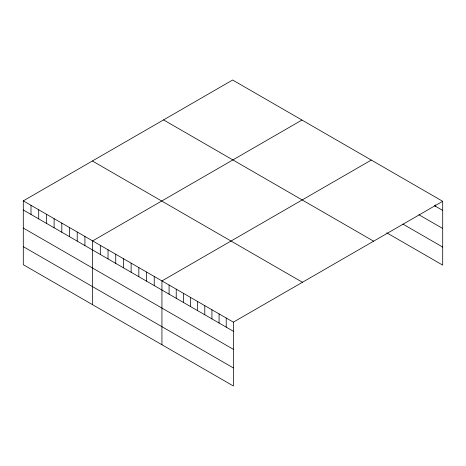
<?xml version="1.0" encoding="UTF-8"?>
<svg xmlns="http://www.w3.org/2000/svg" width="466" height="466" viewBox="0 0 466 466"><rect width="100%" height="100%" fill="white"/><g stroke="black" fill="none" stroke-linecap="round" stroke-linejoin="round"><path stroke-width="0.7" d="M442.7 201.3L233.367 322.157L233.367 385.982L23.3 264.7L23.3 200.875L232.633 80.018L442.7 201.3L442.7 265.125L386.751 232.819M301.956 120.042L92.623 240.899L92.623 304.723M371.28 160.065L161.941 280.922L161.941 344.747M434.37 205.611L442.7 210.422M418.893 214.727L442.7 228.474M402.822 224.047L442.7 247.073M163.554 119.902L373.621 241.184M92.379 160.991L302.446 282.274M23.3 200.875L233.367 322.157M23.3 209.997L233.367 331.279M23.3 228.049L233.367 349.331M23.3 246.648L233.367 367.93M435.559 204.894L435.559 206.298M226.226 318.033L226.226 327.155M219.078 313.909L219.078 323.031M211.937 309.785L211.937 318.907M204.795 305.661L204.795 314.783M197.654 301.537L197.654 310.665M190.512 297.413L190.512 306.541M183.371 293.295L183.371 302.417M176.23 289.17L176.23 298.292M169.088 285.046L169.088 294.168M154.24 276.472L154.24 285.6M146.54 272.028L146.54 281.149M138.833 267.583L138.833 276.705M131.132 263.133L131.132 272.255M123.432 258.688L123.432 267.81M115.731 254.238L115.731 263.366M108.025 249.793L108.025 258.915M100.324 245.349L100.324 254.471M84.917 236.454L84.917 245.576M77.216 232.004L77.216 241.126M69.516 227.559L69.516 236.681M61.809 223.109L61.809 232.237M54.108 218.665L54.108 227.787M46.408 214.22L46.408 223.342M38.707 209.77L38.707 218.892M31.001 205.325L31.001 214.447"/></g></svg>
